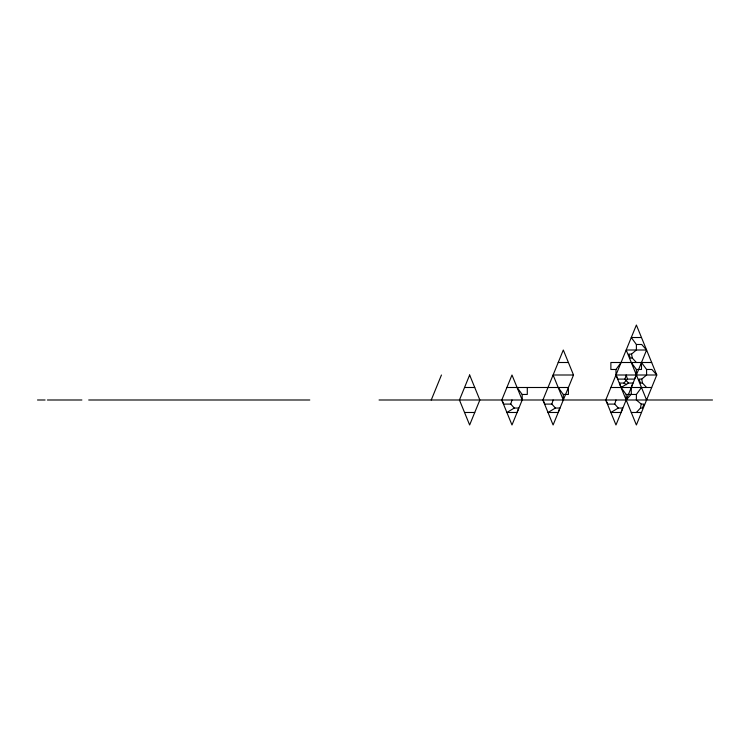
<?xml version="1.0" encoding="UTF-8"?>
<svg xmlns="http://www.w3.org/2000/svg" width="750" height="750" viewBox="0 0 750 750"><rect width="100%" height="100%" fill="white"/><g stroke="black" fill="none" stroke-linecap="round" stroke-linejoin="round"><path stroke-width="1.12" d="M621.075 362.503L615.984 369.478L615.975 375L636.384 424.978L656.784 375L636.384 325.022L605.775 399.994L615.975 424.978L646.584 350.006L641.7 344.484L636.384 344.484L631.275 337.519L641.484 337.519M636.384 412.481L640.453 408.047L641.231 404.091L636.384 399.994L636.384 394.462L641.484 387.497M514.266 408.047L506.887 412.481L517.087 412.481L518.709 408.047L514.266 408.047L510.769 404.091L511.988 399.994M555.394 408.047L548.006 412.481L558.206 412.481L559.828 408.047L555.394 408.047L551.887 404.091L553.106 399.994M618.263 408.047L610.875 412.481L621.075 412.481L622.697 408.047L618.263 408.047L614.756 404.091L615.975 399.994M631.275 394.462L631.275 387.497L632.897 383.062L628.462 383.062L624.956 379.106L626.175 375L627.403 379.106L623.897 383.062L619.462 383.062L621.075 387.497L626.175 394.462L626.175 399.994L631.059 394.462M431.25 399.994L441.45 375M501.788 399.994L511.988 375L522.188 399.994L511.988 424.978L501.788 399.994L503.747 404.091L510.769 404.091M542.906 399.994L563.306 350.006L573.516 375L553.106 424.978L542.906 399.994L544.866 404.091L551.887 404.091M636.384 362.503L632.316 358.069L630.328 358.069L628.772 354.113L631.528 354.113L636.384 350.006L636.384 344.484M646.584 387.497L642.516 383.062L640.528 383.062L638.972 379.106L641.728 379.106L646.584 375L646.584 369.478L641.484 362.503L641.484 369.478L636.375 369.478L631.275 362.503M621.075 387.497L628.462 383.062M646.584 350.006L626.175 350.006L646.584 399.994M558.206 362.503L568.416 362.503M651.684 362.503L610.875 362.503L610.875 369.478L615.984 369.478M646.584 369.478L651.9 369.478L656.784 375L615.975 375L617.934 379.106L624.956 379.106M573.516 375L553.106 375L563.306 399.994L563.306 394.462L558.206 387.497M627.403 379.106L634.425 379.106L636.384 375L636.375 369.478M464.541 387.497L474.741 387.497M506.887 387.497L568.416 387.497L568.416 394.462L563.306 394.462M610.875 387.497L651.684 387.497M517.087 387.497L522.188 394.462L527.288 394.462L527.288 387.497M626.175 394.462L636.384 394.462M37.5 399.994L45.084 399.994M47.409 399.994L81.881 399.994M88.706 399.994L309.797 399.994M379.059 399.994L712.5 399.994M614.756 404.091L607.734 404.091L605.775 399.994M641.231 404.091L643.987 404.091L642.431 408.047L640.453 408.047M464.541 412.481L474.741 412.481M631.275 412.481L641.484 412.481M623.897 383.062L626.663 384.722M641.728 379.106L642.516 383.062M631.528 354.113L632.316 358.069M522.188 394.462L522.188 399.994M469.641 375L459.441 399.994L469.641 424.978L479.85 399.994L469.641 375"/></g></svg>
